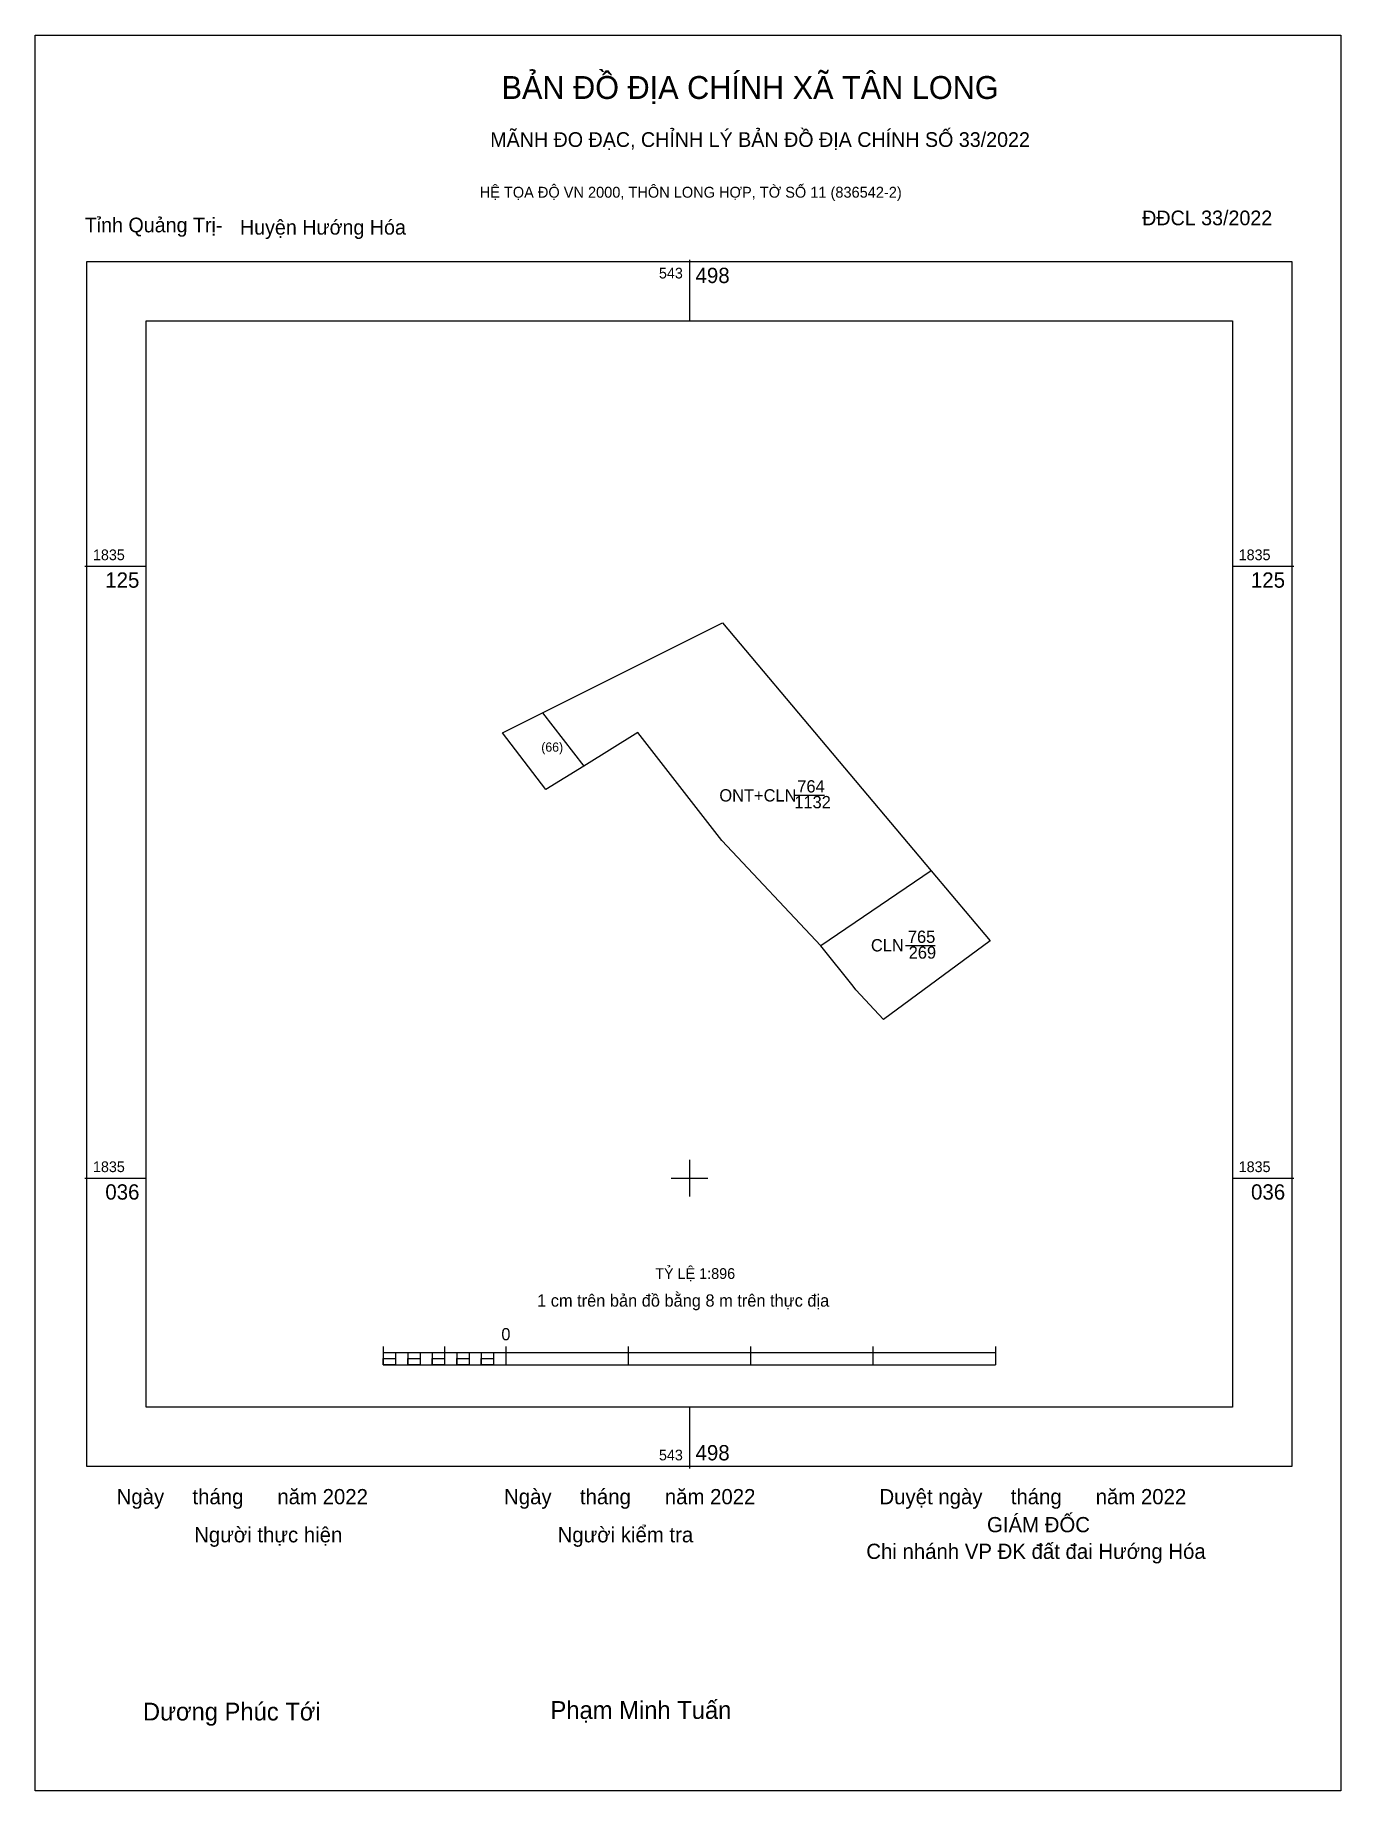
# Model space of a CAD drawing. Extents: x 543403 to 543594, y 1834946 to 1835204.
import ezdxf

# ---------------------------------------------------------------- set-up
doc = ezdxf.new("R2010")
doc.units = 0
for name, color, linetype in [('Level 1', 7, 'Continuous'), ('Level 10', 7, 'Continuous'), ('Level 15', 7, 'Continuous'), ('Level 22', 7, 'Continuous'), ('Level 6', 7, 'Continuous'), ('Level 62', 7, 'Continuous'), ('Level 63', 7, 'Continuous'), ('Level 9', 7, 'Continuous')]:
    doc.layers.add(name, color=color, linetype=linetype)

msp = doc.modelspace()

# ---------------------------------------------------------------- linework, layer by layer
at = {"layer": 'Level 10'}
for p, q in [((543533.94, 1835081.16), (543542.58, 1835070.89)), ((543542.58, 1835070.89), (543526.98, 1835059.36)), ((543522.54, 1835064.24), (543517.78, 1835070.15)), ((543522.94, 1835063.74), (543522.54, 1835064.24)), ((543526.98, 1835059.36), (543522.94, 1835063.74))]:
    msp.add_line(p, q, dxfattribs=at)
msp.add_lwpolyline([(543517.78, 1835070.15), (543503.27, 1835085.62), (543491, 1835101.41), (543483.08, 1835096.51), (543477.51, 1835093.06), (543471.17, 1835101.38), (543477.03, 1835104.31), (543503.37, 1835117.48), (543533.94, 1835081.16)], close=True, dxfattribs=at)
at = {"layer": 'Level 15'}
msp.add_lwpolyline([(543402.67, 1835203.62), (543593.99, 1835203.62), (543593.99, 1834946.34), (543402.67, 1834946.34)], close=True, dxfattribs=at)
at = {"layer": 'Level 22'}
msp.add_line((543477.03, 1835104.31), (543483.08, 1835096.51), dxfattribs=at)
at = {"layer": 'Level 62'}
msp.add_lwpolyline([(543418.93, 1835161.74), (543578.11, 1835161.74), (543578.11, 1835002.56), (543418.93, 1835002.56)], close=True, dxfattribs=at)
at = {"layer": 'Level 63'}
for p, q in [((543498.53, 1835170.71), (543498.53, 1835161.74)), ((543409.96, 1835125.79), (543418.93, 1835125.79)), ((543578.11, 1835125.79), (543587.08, 1835125.79)), ((543514.02, 1835092.25), (543518.34, 1835092.25)), ((543530.2, 1835070.21), (543534.52, 1835070.21)), ((543498.53, 1835038.8), (543498.53, 1835033.42)), ((543409.96, 1835036.11), (543418.93, 1835036.11)), ((543495.84, 1835036.11), (543501.22, 1835036.11)), ((543578.11, 1835036.11), (543587.08, 1835036.11)), ((543453.68, 1835011.47), (543453.68, 1835008.78)), ((543453.68, 1835010.57), (543543.36, 1835010.57)), ((543455.48, 1835010.57), (543455.48, 1835008.78)), ((543457.27, 1835010.57), (543457.27, 1835008.78)), ((543459.07, 1835010.57), (543459.07, 1835008.78)), ((543460.86, 1835010.57), (543460.86, 1835008.78)), ((543462.65, 1835011.47), (543462.65, 1835008.78)), ((543462.65, 1835010.57), (543462.65, 1835008.78)), ((543464.45, 1835010.57), (543464.45, 1835008.78)), ((543466.24, 1835010.57), (543466.24, 1835008.78)), ((543468.03, 1835010.57), (543468.03, 1835008.78)), ((543469.83, 1835010.57), (543469.83, 1835008.78)), ((543471.62, 1835011.47), (543471.62, 1835008.78)), ((543471.62, 1835010.57), (543471.62, 1835008.78)), ((543489.55, 1835011.47), (543489.55, 1835008.78)), ((543507.49, 1835011.47), (543507.49, 1835008.78)), ((543525.42, 1835011.47), (543525.42, 1835008.78)), ((543543.36, 1835011.47), (543543.36, 1835008.78)), ((543453.68, 1835008.78), (543543.36, 1835008.78)), ((543498.53, 1835002.56), (543498.53, 1834993.59))]:
    msp.add_line(p, q, dxfattribs=at)
for points in [[(543410.24, 1835170.43), (543586.8, 1835170.43), (543586.8, 1834993.87), (543410.24, 1834993.87)], [(543453.68, 1835009.68), (543455.48, 1835009.68), (543455.48, 1835008.78), (543453.68, 1835008.78)], [(543453.68, 1835009.68), (543455.48, 1835009.68), (543455.48, 1835008.78), (543453.68, 1835008.78)], [(543457.27, 1835009.68), (543459.07, 1835009.68), (543459.07, 1835008.78), (543457.27, 1835008.78)], [(543460.86, 1835009.68), (543462.65, 1835009.68), (543462.65, 1835008.78), (543460.86, 1835008.78)], [(543464.45, 1835009.68), (543466.24, 1835009.68), (543466.24, 1835008.78), (543464.45, 1835008.78)], [(543468.03, 1835009.68), (543469.83, 1835009.68), (543469.83, 1835008.78), (543468.03, 1835008.78)]]:
    msp.add_lwpolyline(points, close=True, dxfattribs=at)

# ---------------------------------------------------------------- texts
at = {"layer": 'Level 1'}
for s, p in [('764', (543514.34, 1835092.64)), ('ONT+CLN', (543502.92, 1835091.32)), ('1132', (543513.9, 1835090.33)), ('CLN', (543525.13, 1835069.35)), ('765', (543530.54, 1835070.6)), ('269', (543530.66, 1835068.29))]:
    msp.add_text(s, height=1.8, dxfattribs=at).set_placement(p)
at = {"layer": 'Level 6'}
msp.add_text('TỶ LỆ 1:896', height=1.5764, dxfattribs=at).set_placement((543493.52, 1835021.36))
at = {"layer": 'Level 63'}
for s, height, p in [('BẢN ĐỒ ĐỊA CHÍNH XÃ TÂN LONG', 3.357, (543471.01, 1835194.27)), ('MÃNH ĐO ĐẠC, CHỈNH LÝ BẢN ĐỒ ĐỊA CHÍNH SỐ 33/2022', 2.1541, (543469.35, 1835187.24)), ('HỆ TỌA ĐỘ VN 2000, THÔN LONG HỢP, TỜ SỐ 11 (836542-2)', 1.5946, (543467.8, 1835179.8)), ('543', 1.569, (543494.07, 1835167.96)), ('498', 2.242, (543499.43, 1835167.29)), ('1835', 1.569, (543411.14, 1835126.68)), ('1835', 1.569, (543579.01, 1835126.68)), ('125', 2.242, (543412.94, 1835122.65)), ('125', 2.242, (543580.8, 1835122.65)), ('(66)', 1.345, (543476.83, 1835098.62)), ('1835', 1.569, (543411.14, 1835037.01)), ('1835', 1.569, (543579.01, 1835037.01)), ('036', 2.242, (543412.95, 1835032.98)), ('036', 2.242, (543580.82, 1835032.98)), ('1 cm trên bản đồ bằng 8 m trên thực địa', 1.7934, (543476.22, 1835017.3)), ('0', 1.79, (543470.98, 1835012.37)), ('543', 1.569, (543494.07, 1834994.77)), ('498', 2.242, (543499.43, 1834994.77)), ('Ngày     tháng      năm 2022', 2.2313, (543414.61, 1834988.34)), ('Ngày     tháng      năm 2022', 2.2313, (543471.38, 1834988.34)), ('Duyệt ngày     tháng      năm 2022', 2.2313, (543526.38, 1834988.34)), ('GIÁM ĐỐC', 2.231, (543542.14, 1834984.24)), ('Người thực hiện', 2.2313, (543425.97, 1834982.76)), ('Người kiểm tra', 2.2313, (543479.22, 1834982.76)), ('Chi nhánh VP ĐK đất đai Hướng Hóa', 2.2313, (543524.45, 1834980.33)), ('Dương Phúc Tới', 2.6026, (543418.46, 1834956.66)), ('Phạm Minh Tuấn', 2.6026, (543478.18, 1834956.89))]:
    msp.add_text(s, height=height, dxfattribs=at).set_placement(p)
at = {"layer": 'Level 9'}
for s, p in [('Tỉnh Quảng Trị-', (543409.94, 1835174.72)), ('Huyện Hướng Hóa', (543432.68, 1835174.39)), ('ĐĐCL 33/2022', (543564.87, 1835175.76))]:
    msp.add_text(s, height=2.1541, dxfattribs=at).set_placement(p)

doc.saveas('drawing.dxf')
